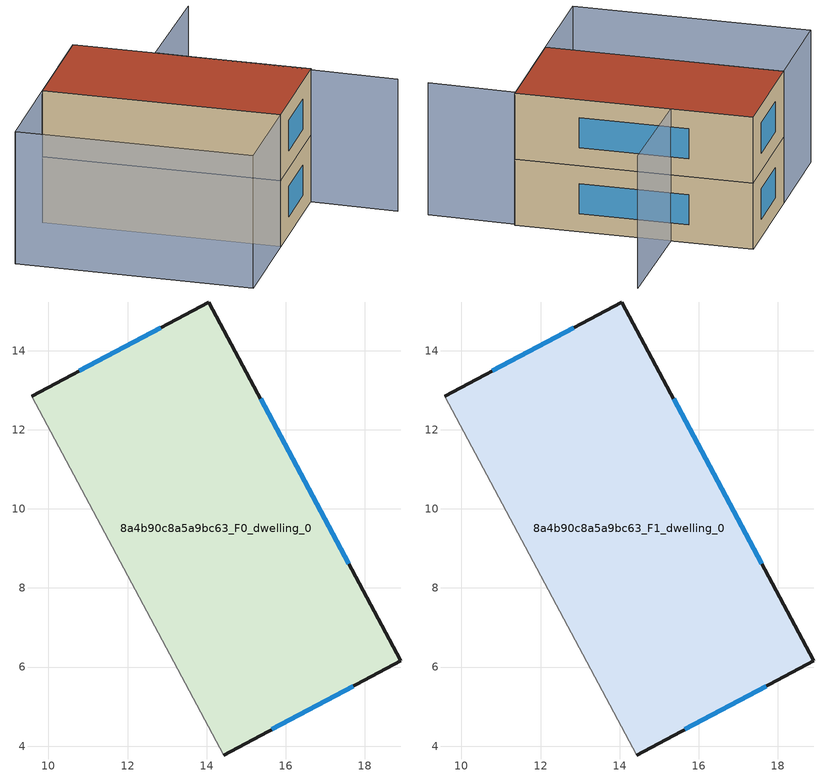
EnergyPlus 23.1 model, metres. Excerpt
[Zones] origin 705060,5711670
8a4b90c8a5a9bc63_F0_dwelling_0
 floor ground (EU_floor_Construction): 14.05,15.23 18.91,6.16 14.44,3.78 9.58,12.84 z0
 wall outside (EU_wall_Construction): 14.44,3.78 18.91,6.16 14.05,15.23 9.58,12.84 z0:3
 wall adiabatic (EU_wall_Construction): 9.58,12.84 14.44,3.78 z0:3
 window (EU_Window_Construction): 12.84,14.58 10.79,13.49 / 17.6,8.61 15.37,12.78 / 15.65,4.42 17.7,5.52 z0.81:2.19
8a4b90c8a5a9bc63_F1_dwelling_0
 floor to 8a4b90c8a5a9bc63_F0_dwelling_0 (EU_floor_Construction): 14.05,15.23 18.91,6.16 14.44,3.78 9.58,12.84 z3
 wall outside (EU_wall_Construction): 14.44,3.78 18.91,6.16 14.05,15.23 9.58,12.84 z3:6
 wall adiabatic (EU_wall_Construction): 9.58,12.84 14.44,3.78 z3:6
 window (EU_Window_Construction): 12.84,14.58 10.79,13.49 / 17.6,8.61 15.37,12.78 / 15.65,4.42 17.7,5.52 z3.81:5.19
 roof outside (EU_roof_Construction): 18.91,6.16 14.05,15.23 9.58,12.84 14.44,3.78 z6
shading: 20.56,2.75 15.73,12.1 / 15.73,12.1 20.34,14.49 / 9.58,12.84 14.44,3.78 / 14.44,3.78 10.44,1.63 / 10.44,1.63 5.57,10.7 / 5.57,10.7 9.58,12.84 z0:6
[Building]
EU S2 Campaign: North Axis=0; Terrain=City; Solar Distribution=FullExterior
[Site:Location]
London: Latitude=51.5; Longitude=-0.5; Time Zone=0; Elevation=25
[SizingPeriod:WeatherFileDays]
AnnualSizingPeriod: Begin Month=1; Begin Day of Month=1; End Month=12; End Day of Month=31; Day of Week for Start Day=Monday; Use Weather File Daylight Saving Period=No; Use Weather File Rain and Snow Indicators=No
[MATERIAL]
EU_InternalMass_Material: Roughness=MediumRough; Thickness=0.1; Conductivity=1; Density=1800; Specific Heat=900; Thermal Absorptance=0.9; Solar Absorptance=0.7; Visible Absorptance=0.7
[MATERIAL:NOMASS] Roughness=MediumRough; Thermal Absorptance=0.9; Solar Absorptance=0.7; Visible Absorptance=0.7
Name | Thermal Resistance
EU_wall_NoMass | 0.727863
EU_roof_NoMass | 0.773354
EU_floor_NoMass | 1.79329
[WINDOWMATERIAL:SIMPLEGLAZINGSYSTEM]
EU_Window_SimpleGlazing: UFactor=2.58614; Solar Heat Gain Coefficient=0.76; Visible Transmittance=0.76
[CONSTRUCTION]
EU_wall_Construction: EU_wall_NoMass
EU_roof_Construction: EU_roof_NoMass
EU_floor_Construction: EU_floor_NoMass
EU_Window_Construction: EU_Window_SimpleGlazing
EU_InternalMass_Construction: EU_InternalMass_Material
[ZONE] Type=1; Multiplier=1; Ceiling Height=autocalculate; Floor Area=autocalculate; Part of Total Floor Area=Yes
Name | Volume
8a4b90c8a5a9bc63_F0_dwelling_0 | 156.532
8a4b90c8a5a9bc63_F1_dwelling_0 | 156.534
[INTERNALMASS] Construction=EU_InternalMass_Construction; Surface Area=52.1776
Name | Zone or ZoneList
8a4b90c8a5a9bc63_F0_dwelling_0_EU_InternalMass | 8a4b90c8a5a9bc63_F0_dwelling_0
8a4b90c8a5a9bc63_F1_dwelling_0_EU_InternalMass | 8a4b90c8a5a9bc63_F1_dwelling_0
[OTHEREQUIPMENT] Fuel Type=Electricity; Design Level Calculation Method=Watts/Area; Power per Zone Floor Area=1; Fraction Latent=0; Fraction Radiant=0; Fraction Lost=0; Carbon Dioxide Generation Rate=0; EndUse Subcategory=EU_Step8_InternalGains
Name | Zone or ZoneList or Space or SpaceList | Schedule
EU_Step8_InternalGain_8a4b90c8a5a9bc63_F0_dwelling_0_f000 | 8a4b90c8a5a9bc63_F0_dwelling_0 | EU_Step8_GainSchedule_8a4b90c8a5a9bc63_F0_dwelling_0_f000
EU_Step8_InternalGain_8a4b90c8a5a9bc63_F1_dwelling_0_f000 | 8a4b90c8a5a9bc63_F1_dwelling_0 | EU_Step8_GainSchedule_8a4b90c8a5a9bc63_F1_dwelling_0_f000
[ZONEVENTILATION:DESIGNFLOWRATE] Schedule=EU_AlwaysOn; Design Flow Rate Calculation Method=AirChanges/Hour; Air Changes per Hour=0.484901; Ventilation Type=Natural; Fan Pressure Rise=0; Fan Total Efficiency=1; Constant Term Coefficient=1; Temperature Term Coefficient=0; Velocity Term Coefficient=0; Velocity Squared Term Coefficient=0; Minimum Indoor Temperature=-100; Maximum Indoor Temperature=100; Delta Temperature=-100; Minimum Outdoor Temperature=-100; Maximum Outdoor Temperature=100; Maximum Wind Speed=40
Name | Zone or ZoneList or Space or SpaceList
EU_ConstantAir_8a4b90c8a5a9bc63_F0_dwelling_0 | 8a4b90c8a5a9bc63_F0_dwelling_0
EU_ConstantAir_8a4b90c8a5a9bc63_F1_dwelling_0 | 8a4b90c8a5a9bc63_F1_dwelling_0
[HVACTEMPLATE:THERMOSTAT] Constant Heating Setpoint=20; Constant Cooling Setpoint=50
EU_HeatOnly_8a4b90c8a5a9bc63_F0_dwelling_0; EU_HeatOnly_8a4b90c8a5a9bc63_F1_dwelling_0
[HVACTEMPLATE:ZONE:IDEALLOADSAIRSYSTEM] System Availability Schedule=EU_AlwaysOn; Maximum Heating Supply Air Temperature=50; Minimum Cooling Supply Air Temperature=13; Maximum Heating Supply Air Humidity Ratio=0.0156; Minimum Cooling Supply Air Humidity Ratio=0.0077; Heating Limit=NoLimit; Cooling Limit=NoLimit; Heating Availability Schedule=EU_AlwaysOn; Cooling Availability Schedule=EU_CoolingOff; Dehumidification Control Type=ConstantSensibleHeatRatio; Cooling Sensible Heat Ratio=0.7; Dehumidification Setpoint=60; Humidification Control Type=None; Humidification Setpoint=30; Outdoor Air Method=None; Outdoor Air Flow Rate per Person=0.00944; Outdoor Air Flow Rate per Zone Floor Area=0; Outdoor Air Flow Rate per Zone=0; Demand Controlled Ventilation Type=None; Outdoor Air Economizer Type=NoEconomizer; Heat Recovery Type=None; Sensible Heat Recovery Effectiveness=0.7; Latent Heat Recovery Effectiveness=0.65
Name | Template Thermostat
8a4b90c8a5a9bc63_F0_dwelling_0 | EU_HeatOnly_8a4b90c8a5a9bc63_F0_dwelling_0
8a4b90c8a5a9bc63_F1_dwelling_0 | EU_HeatOnly_8a4b90c8a5a9bc63_F1_dwelling_0
[SIZING:ZONE] Zone Cooling Design Supply Air Temperature Input Method=SupplyAirTemperature; Zone Cooling Design Supply Air Temperature=13; Zone Heating Design Supply Air Temperature Input Method=SupplyAirTemperature; Zone Heating Design Supply Air Temperature=50; Zone Cooling Design Supply Air Humidity Ratio=0.008; Zone Heating Design Supply Air Humidity Ratio=0.008; Cooling Design Air Flow Method=DesignDay; Cooling Design Air Flow Rate=0; Cooling Minimum Air Flow per Zone Floor Area=0.000762; Cooling Minimum Air Flow=0; Cooling Minimum Air Flow Fraction=0.2; Heating Design Air Flow Method=DesignDay; Heating Design Air Flow Rate=0; Heating Maximum Air Flow per Zone Floor Area=0.002032; Heating Maximum Air Flow=0.141576; Heating Maximum Air Flow Fraction=0.3; Account for Dedicated Outdoor Air System=No; Dedicated Outdoor Air System Control Strategy=NeutralSupplyAir; Dedicated Outdoor Air Low Setpoint Temperature for Design=autosize; Dedicated Outdoor Air High Setpoint Temperature for Design=autosize; Zone Load Sizing Method=Sensible Load Only No Latent Load; Zone Latent Cooling Design Supply Air Humidity Ratio Input Method=HumidityRatioDifference; Zone Cooling Design Supply Air Humidity Ratio Difference=0.005; Zone Latent Heating Design Supply Air Humidity Ratio Input Method=HumidityRatioDifference; Zone Humidification Design Supply Air Humidity Ratio Difference=0.005
8a4b90c8a5a9bc63_F0_dwelling_0; 8a4b90c8a5a9bc63_F1_dwelling_0
[SCHEDULE:CONSTANT]
Name | Hourly Value
EU_AlwaysOn | 1
EU_CoolingOff | 0
[SCHEDULE:FILE] Column Number=1; Rows to Skip at Top=0; Number of Hours of Data=8760; Column Separator=Comma; Interpolate to Timestep=No; Minutes per Item=60; Adjust Schedule for Daylight Savings=Yes
Name | File
EU_Step8_GainSchedule_8a4b90c8a5a9bc63_F0_dwelling_0_f000 | ../../schedules/8a4b90c8a5a9bc63/8a4b90c8a5a9bc63_F0_dwelling_0_f000_gain.csv
EU_Step8_GainSchedule_8a4b90c8a5a9bc63_F1_dwelling_0_f000 | ../../schedules/8a4b90c8a5a9bc63/8a4b90c8a5a9bc63_F1_dwelling_0_f000_gain.csv
